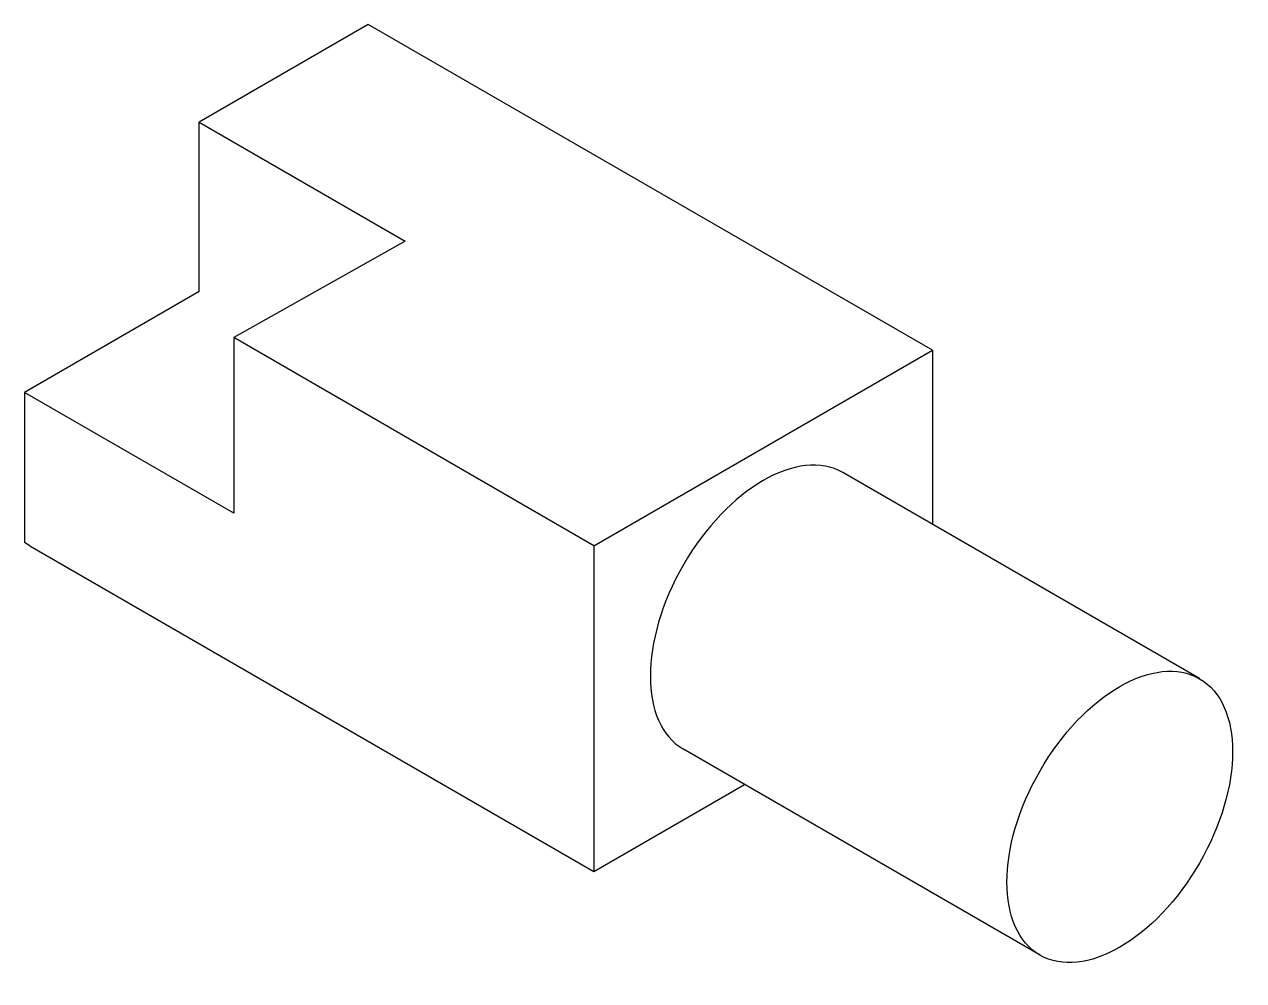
# Model space of a CAD drawing. Header units: millimetres. Extents: x 2966 to 3153, y 2047 to 2194.
import ezdxf

# ---------------------------------------------------------------- set-up
doc = ezdxf.new("R2010")
doc.units = ezdxf.units.MM

msp = doc.modelspace()

# ---------------------------------------------------------------- linework, layer by layer
for p, q in [((2992.71, 2178.97), (3024.34, 2160.7)), ((2992.71, 2152.99), (2992.71, 2178.97)), ((3024.34, 2160.7), (2998.02, 2145.9)), ((2992.71, 2152.99), (2965.88, 2137.5)), ((2998.02, 2145.9), (2998.02, 2118.95)), ((3053.33, 2113.97), (2998.02, 2145.9)), ((3105.29, 2143.97), (3105.29, 2117.25)), ((2998.02, 2118.95), (2965.88, 2137.5)), ((2965.88, 2137.5), (2965.88, 2114.45)), ((3146.31, 2093.57), (3091.56, 2125.18)), ((2966.73, 2113.97), (2965.88, 2114.45)), ((3053.33, 2113.97), (3053.33, 2063.97)), ((3121.82, 2051.14), (3067.06, 2082.75))]:
    msp.add_line(p, q)
for points in [[(3053.33, 2113.97), (3105.29, 2143.97), (3018.69, 2193.97), (2992.71, 2178.97)], [(2966.73, 2113.97), (3053.33, 2063.97)], [(3053.33, 2063.97), (3076.47, 2077.32)]]:
    msp.add_lwpolyline(points)
msp.add_ellipse((3079.31, 2103.97), major_axis=(-12.25, -21.21), ratio=0.57735, start_param=3.141593, end_param=6.283185)
msp.add_ellipse((3134.06, 2072.35), major_axis=(-12.25, -21.21), ratio=0.57735)

doc.saveas('drawing.dxf')
